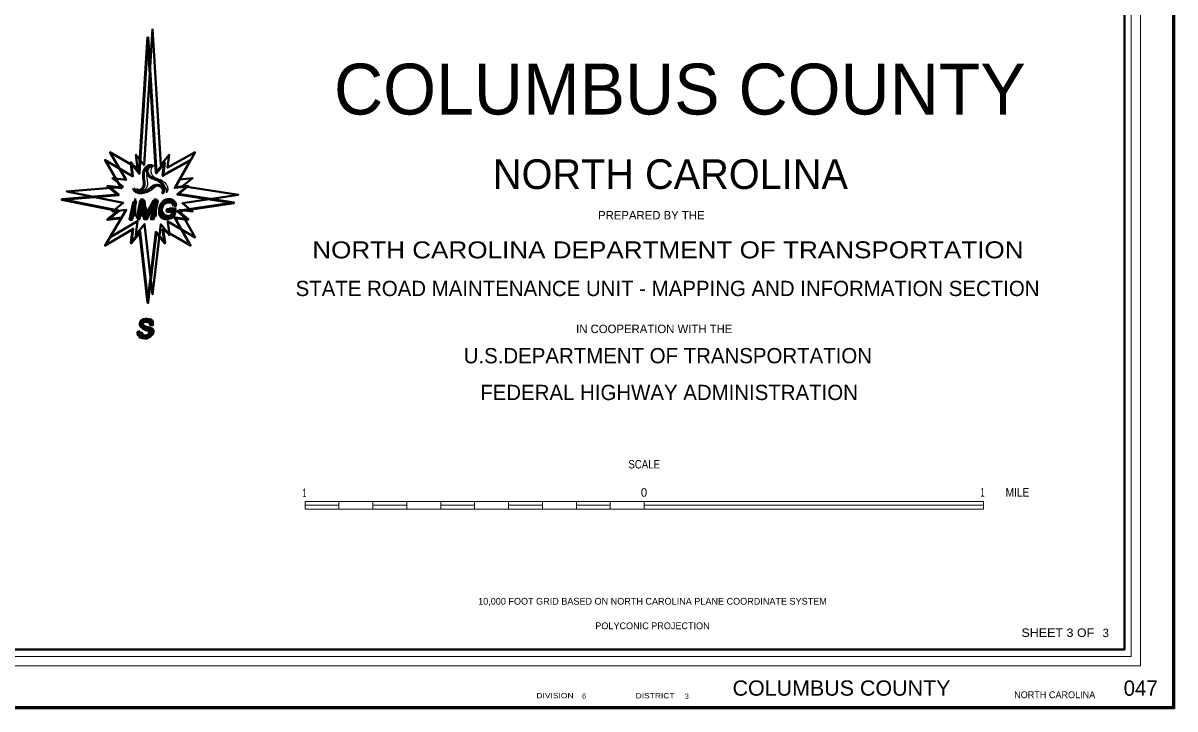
# Model space of a CAD drawing. Extents: x 597833 to 695717, y 25242 to 207127.
# Drawn here: x 672600 to 694463, y 150730 to 163749 of the extents above; entities that cross this region are included whole.
import ezdxf
from ezdxf.enums import TextEntityAlignment as Align

# ---------------------------------------------------------------- set-up
doc = ezdxf.new("R2010")
doc.units = 0
doc.header["$LTSCALE"] = 48
doc.header["$PDMODE"] = 32
doc.header["$PDSIZE"] = 24
doc.layers.add('1', color=7, linetype='Continuous', lineweight=13)
doc.layers.add('20', color=7, linetype='Continuous', lineweight=40)
doc.layers.add('12', color=7, linetype='Continuous')

msp = doc.modelspace()

# ---------------------------------------------------------------- hatches: boundary and pattern name
at = {"layer": '20'}
for points in [[(674700.39, 160364.09), (674740.64, 160364.09), (674668.01, 160020.72), (674627.76, 160020.72)], [(675460.77, 160277.91), (675499.98, 160285.76), (675492.14, 160317.15), (675479.81, 160341.82), (675461.89, 160360.88), (675445.08, 160373.21), (675422.67, 160382.18), (675395.78, 160387.78), (675368.89, 160390.03), (675342, 160387.78), (675320.71, 160384.42), (675298.3, 160375.45), (675270.29, 160360.88), (675250.12, 160346.3), (675231.07, 160322.76), (675217.63, 160300.33), (675200.82, 160268.94), (675188.5, 160225.21), (675187.37, 160179.24), (675190.74, 160136.64), (675198.58, 160105.24), (675215.39, 160078.34), (675242.28, 160054.79), (675265.81, 160042.46), (675293.82, 160034.61), (675320.71, 160031.25), (675348.72, 160033.49), (675387.94, 160042.46), (675421.55, 160053.67), (675459.65, 160076.09), (675487.66, 160214), (675337.52, 160212.88), (675329.67, 160173.64), (675435, 160171.39), (675421.55, 160104.12), (675396.9, 160089.55), (675366.65, 160078.34), (675340.88, 160074.97), (675318.47, 160073.85), (675296.06, 160077.22), (675271.41, 160088.43), (675256.84, 160098.52), (675242.28, 160110.85), (675229.95, 160136.64), (675224.35, 160159.06), (675224.35, 160185.97), (675229.95, 160218.48), (675241.16, 160253.24), (675255.72, 160288), (675273.65, 160308.18), (675299.42, 160329.48), (675330.79, 160342.94), (675348.72, 160347.42), (675373.37, 160350.78), (675395.78, 160349.66), (675418.19, 160340.69), (675442.84, 160321.63), (675451.8, 160307.06)], [(674821.88, 157892.98), (674779.3, 157882.89), (674781.54, 157851.5), (674791.63, 157824.59), (674808.43, 157802.17), (674825.24, 157788.71), (674844.29, 157778.62), (674874.54, 157771.9), (674898.07, 157768.53), (674940.65, 157770.78), (674969.78, 157778.62), (674998.91, 157795.44), (675020.2, 157814.5), (675035.89, 157841.41), (675040.37, 157861.59), (675040.37, 157879.53), (675039.25, 157897.47), (675031.41, 157915.41), (675015.72, 157933.35), (674996.67, 157945.68), (674963.06, 157960.26), (674927.2, 157975.95), (674889.11, 157993.89), (674872.3, 158008.47), (674862.22, 158029.77), (674862.22, 158044.35), (674867.82, 158058.92), (674881.26, 158072.37), (674904.79, 158083.59), (674928.32, 158086.95), (674955.21, 158085.83), (674976.5, 158079.1), (674998.91, 158065.65), (675012.36, 158048.83), (675017.96, 158033.13), (675021.32, 158015.19), (675062.78, 158018), (675057.18, 158041.54), (675049.33, 158067.33), (675034.77, 158089.75), (675023.56, 158102.09), (675004.51, 158115.54), (674977.62, 158123.39), (674946.25, 158127.87), (674923.84, 158125.63), (674890.23, 158123.39), (674870.06, 158115.54), (674843.17, 158095.36), (674829.72, 158078.54), (674820.76, 158053.88), (674820.76, 158030.33), (674826.36, 158007.91), (674843.17, 157981), (674871.18, 157958.57), (674901.43, 157942.88), (674939.53, 157924.94), (674968.66, 157910.36), (674991.07, 157893.55), (674997.79, 157874.49), (674996.67, 157857.67), (674986.59, 157838.61), (674972.02, 157826.27), (674956.33, 157817.3), (674938.41, 157810.58), (674911.52, 157809.46), (674886.87, 157811.7), (674866.7, 157819.55), (674846.53, 157828.52), (674834.2, 157839.73), (674826.36, 157853.18), (674820.76, 157868.88), (674820.76, 157881.21)]]:
    msp.add_hatch(color=256, dxfattribs=at).paths.add_polyline_path(points)

# ---------------------------------------------------------------- linework, layer by layer
at = {"layer": '1'}
msp.add_lwpolyline([(694463.15, 150729.53), (597832.51, 150729.53), (597832.51, 207126.57), (694463.15, 207126.57)], close=True, dxfattribs=at)
msp.add_point((694428.15, 150764.53), dxfattribs=at)
at = {"layer": '20', "lineweight": 13}
for p, q in [((677952.33, 154519.91), (677952.33, 154669.66)), ((677952.33, 154669.66), (684389.71, 154669.66)), ((677952.33, 154594.78), (678596.07, 154594.78)), ((678596.07, 154519.91), (678596.07, 154669.66)), ((679239.81, 154519.91), (679239.81, 154669.66)), ((679239.81, 154594.78), (679883.55, 154594.78)), ((679883.55, 154519.91), (679883.55, 154669.66)), ((680527.28, 154519.91), (680527.28, 154669.66)), ((680527.28, 154594.78), (681171.02, 154594.78)), ((681171.02, 154519.91), (681171.02, 154669.66)), ((681814.76, 154519.91), (681814.76, 154669.66)), ((681814.76, 154594.78), (682458.5, 154594.78)), ((682458.5, 154519.91), (682458.5, 154669.66)), ((683102.23, 154519.91), (683102.23, 154669.66)), ((683102.23, 154594.78), (683745.97, 154594.78)), ((683745.97, 154519.91), (683745.97, 154669.66)), ((684389.71, 154594.78), (690827.09, 154594.78)), ((677952.33, 154519.91), (684389.71, 154519.91))]:
    msp.add_line(p, q, dxfattribs=at)
at = {"layer": '20'}
for points in [[(597867.51, 207091.57), (694428.15, 207091.57), (694428.15, 150764.53), (597867.51, 150764.53)], [(601055.36, 205982.61), (693502.65, 205982.61), (693502.65, 151856.24), (601055.36, 151856.24)], [(675056.12, 163636.92), (674896.97, 161051.98), (674741.62, 161248.57), (674769.47, 160995.69), (674248.69, 161296.74), (674554.83, 160772.7), (674296.76, 160802.4), (674498.59, 160640.63), (673429.27, 160551.91), (674502.91, 160335.21), (674297.7, 160172.34), (674560.06, 160201.26), (674249.53, 159679.42), (674774.16, 159990.73), (674743.87, 159727.5), (674908.18, 159932.69), (675058.76, 158597.25), (675213.43, 159930.43), (675379.23, 159725.47), (675345.63, 159982.86), (675866.71, 159680.2), (675571.11, 160202.64), (675818.44, 160174.19), (675625.36, 160328.94), (676687.5, 160489.35), (675627.5, 160653.6), (675817.84, 160804.65), (675576.05, 160778.01), (675866, 161297.58), (675343.8, 161007.31), (675371.66, 161249.51), (675217.73, 161057.45)]]:
    msp.add_lwpolyline(points, close=True, dxfattribs=at)
at = {"layer": '20', "lineweight": 13}
msp.add_lwpolyline([(600746.17, 206308.07), (600746.17, 151546.96), (600924.73, 151725.64), (600924.73, 206113.24), (693633.25, 206113.24), (693633.25, 151725.64), (600924.73, 151725.64), (600746.17, 151546.96), (693811.83, 151546.96), (693811.83, 206308.07)], close=True, dxfattribs=at)
at = {"layer": '20', "lineweight": 53}
for points in [[(674966.48, 163484.44), (674807.33, 160899.5), (674651.98, 161096.09), (674679.84, 160843.21), (674159.05, 161144.25), (674465.19, 160620.22), (674207.12, 160649.91), (674408.96, 160488.14), (673339.63, 160399.43), (674413.27, 160182.73), (674208.06, 160019.86), (674470.43, 160048.77), (674159.9, 159526.94), (674684.52, 159838.25), (674654.24, 159575.01), (674818.54, 159780.21), (674969.13, 158444.77), (675123.8, 159777.94), (675289.59, 159572.99), (675256, 159830.38), (675777.08, 159527.71), (675481.47, 160050.16), (675728.8, 160021.71), (675535.73, 160176.46), (676597.86, 160336.87), (675537.86, 160501.11), (675728.2, 160652.17), (675486.41, 160625.53), (675776.37, 161145.1), (675254.16, 160854.83), (675282.02, 161097.03), (675128.09, 160904.97)], [(674700.39, 160364.09), (674740.64, 160364.09), (674668.01, 160020.72), (674627.76, 160020.72)], [(674763.49, 160032.57), (674803.61, 160032.57), (674846.12, 160250.08), (674863.04, 160336.34), (674873.38, 160251.7), (674900.29, 160032.57), (674944.26, 160032.57), (675064.66, 160258.54), (675084.48, 160297.33), (675109.47, 160336.34), (675073.54, 160197.66), (675034.75, 160032.57), (675075.21, 160032.57), (675149.17, 160375.95), (675083.16, 160375.95), (674970.79, 160164.93), (674932.68, 160086.83), (674925.37, 160153.05), (674898.03, 160375.95), (674830.65, 160375.95)], [(675460.77, 160277.91), (675499.98, 160285.76), (675492.14, 160317.15), (675479.81, 160341.82), (675461.89, 160360.88), (675445.08, 160373.21), (675422.67, 160382.18), (675395.78, 160387.78), (675368.89, 160390.03), (675342, 160387.78), (675320.71, 160384.42), (675298.3, 160375.45), (675270.29, 160360.88), (675250.12, 160346.3), (675231.07, 160322.76), (675217.63, 160300.33), (675200.82, 160268.94), (675188.5, 160225.21), (675187.37, 160179.24), (675190.74, 160136.64), (675198.58, 160105.24), (675215.39, 160078.34), (675242.28, 160054.79), (675265.81, 160042.46), (675293.82, 160034.61), (675320.71, 160031.25), (675348.72, 160033.49), (675387.94, 160042.46), (675421.55, 160053.67), (675459.65, 160076.09), (675487.66, 160214), (675337.52, 160212.88), (675329.67, 160173.64), (675435, 160171.39), (675421.55, 160104.12), (675396.9, 160089.55), (675366.65, 160078.34), (675340.88, 160074.97), (675318.47, 160073.85), (675296.06, 160077.22), (675271.41, 160088.43), (675256.84, 160098.52), (675242.28, 160110.85), (675229.95, 160136.64), (675224.35, 160159.06), (675224.35, 160185.97), (675229.95, 160218.48), (675241.16, 160253.24), (675255.72, 160288), (675273.65, 160308.18), (675299.42, 160329.48), (675330.79, 160342.94), (675348.72, 160347.42), (675373.37, 160350.78), (675395.78, 160349.66), (675418.19, 160340.69), (675442.84, 160321.63), (675451.8, 160307.06)], [(674821.88, 157892.98), (674779.3, 157882.89), (674781.54, 157851.5), (674791.63, 157824.59), (674808.43, 157802.17), (674825.24, 157788.71), (674844.29, 157778.62), (674874.54, 157771.9), (674898.07, 157768.53), (674940.65, 157770.78), (674969.78, 157778.62), (674998.91, 157795.44), (675020.2, 157814.5), (675035.89, 157841.41), (675040.37, 157861.59), (675040.37, 157879.53), (675039.25, 157897.47), (675031.41, 157915.41), (675015.72, 157933.35), (674996.67, 157945.68), (674963.06, 157960.26), (674927.2, 157975.95), (674889.11, 157993.89), (674872.3, 158008.47), (674862.22, 158029.77), (674862.22, 158044.35), (674867.82, 158058.92), (674881.26, 158072.37), (674904.79, 158083.59), (674928.32, 158086.95), (674955.21, 158085.83), (674976.5, 158079.1), (674998.91, 158065.65), (675012.36, 158048.83), (675017.96, 158033.13), (675021.32, 158015.19), (675062.78, 158018), (675057.18, 158041.54), (675049.33, 158067.33), (675034.77, 158089.75), (675023.56, 158102.09), (675004.51, 158115.54), (674977.62, 158123.39), (674946.25, 158127.87), (674923.84, 158125.63), (674890.23, 158123.39), (674870.06, 158115.54), (674843.17, 158095.36), (674829.72, 158078.54), (674820.76, 158053.88), (674820.76, 158030.33), (674826.36, 158007.91), (674843.17, 157981), (674871.18, 157958.57), (674901.43, 157942.88), (674939.53, 157924.94), (674968.66, 157910.36), (674991.07, 157893.55), (674997.79, 157874.49), (674996.67, 157857.67), (674986.59, 157838.61), (674972.02, 157826.27), (674956.33, 157817.3), (674938.41, 157810.58), (674911.52, 157809.46), (674886.87, 157811.7), (674866.7, 157819.55), (674846.53, 157828.52), (674834.2, 157839.73), (674826.36, 157853.18), (674820.76, 157868.88), (674820.76, 157881.21)]]:
    msp.add_lwpolyline(points, close=True, dxfattribs=at)
for points in [[(674887.17, 160896.11), (674889.18, 160909.08), (674891.79, 160920.15), (674895.56, 160932.09), (674902.29, 160951.19), (674906.39, 160961.81), (674911.97, 160970.7), (674919.4, 160981.9), (674926.45, 160992.29), (674933.34, 161001.41), (674941.02, 161008.93), (674950.29, 161016.38), (674961.67, 161025.31), (674970.84, 161030.8), (674984.5, 161037.7), (674996.2, 161042.22), (675012.17, 161045.87), (675021.92, 161047), (675032.24, 161046.94), (675042.47, 161045.54), (675047.34, 161043.65), (675043.66, 161041.83), (675038.51, 161040.97), (675033.24, 161040.89), (675024.35, 161040.16), (675018.32, 161037.98), (675011.02, 161034.89), (675003.49, 161030.83), (674996.59, 161025.77), (674991.72, 161021.41), (674984.83, 161014.13), (674978.66, 161006.67), (674973.23, 160999.27), (674968.38, 160991.29), (674964.16, 160982.2), (674960.99, 160972.78), (674958.52, 160962.33), (674957.21, 160954.87), (674956.49, 160946.01), (674957.53, 160936.62), (674958.83, 160927.79), (674960.08, 160916.42), (674961.29, 160909.76), (674965.21, 160897.73), (674971.21, 160884.29), (674976.51, 160874.09), (674981.43, 160865.14), (674988.25, 160855.18), (674996.83, 160846.61), (675008.47, 160836.75), (675021.59, 160826.59), (675033.23, 160819.22), (675045.19, 160813.28), (675068.34, 160803.26), (675084.14, 160796.67), (675098.51, 160790.8), (675108.35, 160786.98), (675121.47, 160781.96), (675135.19, 160776.48), (675150.41, 160769.9), (675160.67, 160764.65), (675170.19, 160758.98), (675178.93, 160753.54), (675193.12, 160744.14), (675204.73, 160735.7), (675212.57, 160729.38), (675222.73, 160719.85), (675231.65, 160710.11), (675240.24, 160700.15), (675246.77, 160692.72), (675251.59, 160686.24), (675257.81, 160673.79), (675262.69, 160664), (675267.66, 160653.92), (675271.86, 160644.85), (675274.57, 160635.01), (675276.65, 160620.05), (675278.33, 160608.67), (675278.97, 160599.27), (675278.51, 160590.06), (675277.92, 160578.77), (675276.67, 160570.91), (675272.49, 160557.07), (675267.17, 160544.51), (675262.7, 160536.69), (675256.89, 160528.54), (675252.14, 160523.95), (675252.64, 160527.65), (675255.63, 160534.74), (675259.06, 160542.44), (675261.06, 160550.98), (675262.27, 160560.13), (675262.5, 160568.28), (675261.57, 160576.33), (675259.37, 160585.88), (675254.56, 160599.94), (675247.67, 160614.89), (675241.76, 160624.14), (675233.81, 160633.54), (675225.83, 160641.13), (675218.77, 160647)], [(674698.75, 160607.03), (674700.24, 160605.51), (674701.88, 160603.6), (674703.42, 160601.62), (674705.01, 160599.45), (674707.07, 160596.58), (674708.82, 160594.23), (674710.53, 160592.07), (674712.6, 160589.74), (674714.22, 160588.17), (674715.97, 160586.7), (674718.63, 160584.54), (674721.99, 160581.91), (674724.54, 160580.03), (674727.16, 160578.24), (674730.94, 160575.94), (674733.57, 160574.56), (674737.44, 160572.85), (674742.9, 160570.86), (674745.91, 160569.94), (674751.47, 160568.5), (674756.6, 160567.43), (674759.98, 160566.82), (674765.77, 160565.91), (674770, 160565.38), (674775.16, 160564.91), (674780.62, 160564.67), (674783.92, 160564.68), (674786.95, 160564.8), (674790.46, 160565.08), (674793.34, 160565.41), (674795.77, 160565.77), (674799.47, 160566.45), (674802.97, 160567.23), (674806.01, 160568.01), (674808.72, 160568.79), (674812.36, 160569.96), (674816.6, 160571.47), (674819.4, 160572.53), (674821.92, 160573.53), (674824.81, 160574.8), (674828.09, 160576.45), (674831.08, 160578.26), (674833.51, 160580), (674836.11, 160582), (674838.57, 160583.9), (674843.02, 160587.3), (674848.33, 160591.31), (674852.58, 160594.54), (674854.95, 160596.36), (674857.18, 160598.31), (674859.61, 160600.78), (674861.93, 160603.4), (674864.93, 160606.95), (674868.43, 160611.25), (674871.52, 160615.26), (674873.89, 160618.48), (674875.97, 160621.43), (674878.28, 160624.83), (674879.83, 160627.19), (674883.46, 160632.93), (674885.8, 160636.89), (674888.85, 160642.66), (674890.67, 160646.65), (674891.8, 160649.48), (674893, 160652.96), (674894.25, 160657.48), (674895.5, 160662.79), (674896.3, 160666.57), (674897.32, 160672.06), (674898.31, 160678.15), (674899.2, 160684.32), (674899.68, 160688.11), (674899.92, 160691.33), (674900.19, 160695.53), (674900.44, 160701), (674900.53, 160706.68), (674900.38, 160712.41), (674899.96, 160717.88), (674899.45, 160722.82), (674898.5, 160731.43), (674897.5, 160739.99), (674896.57, 160747.52), (674895.98, 160752.34), (674895.1, 160759.45), (674894.72, 160762.55), (674893.82, 160769.48), (674892.59, 160778.28), (674890.95, 160788.82), (674889.26, 160799.29), (674887.76, 160808.98), (674886.39, 160818.2), (674885.11, 160827.48), (674884.16, 160835.66), (674883.85, 160843.1), (674883.98, 160850.91), (674884.42, 160860.57), (674884.84, 160869.31), (674885.44, 160878.31), (674886.28, 160887.99), (674887.17, 160896.11)], [(675218.77, 160647), (675206.61, 160654.07), (675196.54, 160657.9), (675184.16, 160663.64), (675174, 160666.41), (675165.75, 160667.8), (675149.28, 160669.62), (675138.3, 160670.23), (675122.48, 160669.91), (675114.94, 160668.68), (675093.51, 160661.65), (675081.03, 160656.68), (675071.1, 160651.77), (675061.12, 160645.98), (675048.14, 160636.95), (675034.77, 160627.16), (675017.02, 160613.94), (675000.75, 160601.2), (674983.56, 160587.03), (674971.98, 160577.85), (674962.39, 160570.68), (674951.46, 160563.86), (674934.96, 160555.12), (674919.75, 160547.54), (674907.44, 160542), (674896.9, 160537.89), (674885.43, 160534.35), (674871.4, 160531.19), (674851.98, 160527.46), (674840.76, 160525.57), (674826.87, 160526.32), (674806.89, 160527.62), (674794.43, 160528.72), (674785.35, 160530.91), (674772.21, 160535.96), (674763.01, 160539.61), (674753.3, 160543.96), (674741.8, 160551.47), (674729.84, 160559.71), (674721.5, 160567.63), (674712.19, 160578.86), (674707.29, 160586.39), (674702.29, 160596.05), (674699.63, 160602.93), (674698.75, 160607.03)]]:
    msp.add_lwpolyline(points, dxfattribs=at)
at = {"layer": '20', "lineweight": 25}
for points in [[(674955.25, 160896.4), (674957.25, 160909.36), (674959.87, 160920.43), (674963.63, 160932.38), (674970.37, 160951.48), (674974.47, 160962.09), (674980.49, 160972.46), (674986.88, 160981.7), (674994.52, 160992.58), (675001.41, 161001.7), (675009.1, 161009.22), (675018.36, 161016.67), (675029.74, 161025.6), (675038.92, 161031.09), (675052.58, 161037.99), (675064.27, 161042.51), (675080.24, 161046.16), (675089.99, 161047.29), (675100.32, 161047.23), (675110.54, 161045.82), (675115.41, 161043.94), (675112.39, 161043.27), (675107.24, 161042.42), (675100.22, 161041.78), (675092.05, 161039.65), (675086.4, 161038.26), (675079.1, 161035.18), (675071.56, 161031.12), (675064.67, 161026.06), (675059.8, 161021.7), (675052.9, 161014.42), (675046.73, 161006.95), (675041.31, 160999.56), (675036.46, 160991.58), (675032.23, 160982.49), (675029.06, 160973.07), (675026.6, 160962.62), (675025.28, 160955.16), (675024.9, 160947.57), (675025.61, 160936.91), (675026.68, 160927.84), (675028.16, 160916.71), (675029.37, 160910.05), (675033.29, 160898.02), (675039.28, 160884.58), (675044.59, 160874.38), (675049.51, 160865.43), (675056.33, 160855.46), (675064.91, 160846.89), (675076.54, 160837.04), (675101.31, 160819.51), (675113.27, 160813.57), (675136.41, 160803.55), (675152.22, 160796.96), (675166.59, 160791.09), (675189.54, 160782.25), (675203.26, 160776.77), (675218.48, 160770.19), (675228.74, 160764.93), (675238.27, 160759.27), (675247.01, 160753.83), (675261.2, 160744.43), (675272.8, 160735.99), (675280.65, 160729.67), (675290.81, 160720.14), (675308.32, 160700.43), (675314.84, 160693.01), (675319.67, 160686.53), (675326.18, 160676.14), (675331.51, 160666.9), (675336.12, 160655.52), (675339.93, 160645.14), (675342.64, 160635.3), (675344.72, 160620.33), (675346.4, 160608.96), (675347.05, 160599.56), (675346.58, 160590.35), (675346, 160579.06), (675344.74, 160571.2), (675340.57, 160557.36), (675335.25, 160544.8), (675330.78, 160536.97), (675324.97, 160528.82), (675320.22, 160524.23), (675320.71, 160527.94), (675323.7, 160535.03), (675327.14, 160542.73), (675329.14, 160551.27), (675330.34, 160560.42), (675330.58, 160568.57), (675329.64, 160576.61), (675327.45, 160586.17), (675322.63, 160600.23), (675315.75, 160615.18), (675309.84, 160624.43), (675301.89, 160633.83), (675293.9, 160641.42), (675286.85, 160647.28)], [(674766.82, 160607.32), (674768.32, 160605.8), (674769.96, 160603.89), (674771.49, 160601.91), (674773.09, 160599.74), (674775.15, 160596.87), (674776.89, 160594.51), (674778.6, 160592.36), (674780.68, 160590.03), (674782.3, 160588.46), (674784.05, 160586.98), (674786.71, 160584.82), (674790.07, 160582.19), (674792.62, 160580.32), (674795.23, 160578.53), (674799.02, 160576.23), (674801.65, 160574.84), (674805.52, 160573.13), (674810.98, 160571.15), (674813.98, 160570.23), (674819.55, 160568.79), (674824.67, 160567.72), (674828.06, 160567.1), (674833.84, 160566.2), (674838.07, 160565.66), (674843.23, 160565.2), (674848.7, 160564.96), (674852, 160564.97), (674855.03, 160565.09), (674858.54, 160565.36), (674861.42, 160565.7), (674863.85, 160566.06), (674867.55, 160566.74), (674871.04, 160567.51), (674874.09, 160568.3), (674876.79, 160569.08), (674880.44, 160570.25), (674884.67, 160571.76), (674887.48, 160572.81), (674889.99, 160573.82), (674892.89, 160575.09), (674896.16, 160576.74), (674899.15, 160578.54), (674901.58, 160580.29), (674904.19, 160582.29), (674906.64, 160584.19), (674911.1, 160587.59), (674916.4, 160591.6), (674920.66, 160594.82), (674923.03, 160596.65), (674925.26, 160598.59), (674927.69, 160601.07), (674930, 160603.69), (674933.01, 160607.24), (674936.51, 160611.53), (674939.59, 160615.54), (674941.96, 160618.77), (674944.04, 160621.72), (674946.35, 160625.12), (674947.91, 160627.47), (674951.54, 160633.22), (674953.87, 160637.18), (674956.93, 160642.95), (674958.75, 160646.94), (674959.88, 160649.77), (674961.07, 160653.25), (674962.32, 160657.77), (674963.58, 160663.08), (674964.37, 160666.86), (674965.39, 160672.35), (674966.38, 160678.44), (674967.28, 160684.61), (674967.76, 160688.4), (674968, 160691.61), (674968.27, 160695.82), (674968.52, 160701.29), (674968.61, 160706.97), (674968.46, 160712.7), (674968.03, 160718.17), (674967.53, 160723.11), (674966.58, 160731.72), (674965.57, 160740.28), (674964.65, 160747.81), (674964.05, 160752.63), (674963.18, 160759.74), (674962.79, 160762.84), (674961.9, 160769.77), (674960.67, 160778.57), (674959.03, 160789.11), (674957.34, 160799.58), (674955.84, 160809.26), (674954.46, 160818.49), (674953.19, 160827.76), (674952.24, 160835.95), (674951.92, 160843.39), (674952.06, 160851.2), (674952.49, 160860.86), (674952.92, 160869.6), (674953.51, 160878.6), (674954.35, 160888.28), (674955.25, 160896.4)], [(675286.85, 160647.28), (675274.69, 160654.36), (675263.29, 160660.15), (675252.23, 160663.92), (675242.08, 160666.7), (675233.83, 160668.09), (675217.35, 160669.91), (675206.37, 160670.51), (675190.56, 160670.2), (675183.02, 160668.97), (675161.59, 160661.94), (675149.1, 160656.97), (675139.18, 160652.06), (675129.2, 160646.27), (675116.22, 160637.24), (675102.84, 160627.45), (675085.09, 160614.23), (675068.83, 160601.49), (675051.64, 160587.32), (675040.06, 160578.13), (675030.47, 160570.97), (675019.54, 160564.15), (675003.04, 160555.4), (674987.82, 160547.83), (674975.51, 160542.29), (674964.98, 160538.18), (674953.51, 160534.64), (674939.48, 160531.48), (674920.06, 160527.75), (674908.84, 160525.86), (674893.84, 160525.83), (674873.86, 160527.12), (674862.5, 160529.01), (674853.42, 160531.2), (674840.28, 160536.25), (674831.09, 160539.9), (674821.37, 160544.25), (674809.88, 160551.76), (674797.92, 160560), (674789.58, 160567.92), (674780.27, 160579.14), (674775.37, 160586.68), (674770.36, 160596.34), (674767.71, 160603.22), (674766.82, 160607.32)]]:
    msp.add_lwpolyline(points, dxfattribs=at)
at = {"layer": '20', "lineweight": 13}
for points in [[(684389.71, 154519.91), (690827.09, 154519.91), (690827.09, 154669.66)], [(684389.71, 154519.91), (684389.71, 154669.66), (690827.09, 154669.66)]]:
    msp.add_lwpolyline(points, dxfattribs=at)

# ---------------------------------------------------------------- texts
at = {"layer": '12'}
msp.add_text('    COLUMBUS COUNTY   ', height=965.6, dxfattribs=at).set_placement((684887.05, 162012.98), align=Align.CENTER)
for s, height, rotation, p in [('NORTH CAROLINA', 563.3, 0.007, (684887.09, 160599.21)), ('PREPARED BY THE', 161, 0.006, (684524.3, 160021.42)), ('STATE ROAD MAINTENANCE UNIT - MAPPING AND INFORMATION SECTION', 289.7, 0.002, (684833.21, 158567)), ('IN COOPERATION WITH THE', 161, 0.007, (684579.98, 157863.66)), ('U.S.DEPARTMENT OF TRANSPORTATION', 289.7, 0.006, (684838, 157290.66)), ('FEDERAL HIGHWAY ADMINISTRATION', 289.7, 0.006, (684861.7, 156592.79))]:
    msp.add_text(s, height=height, rotation=rotation, dxfattribs=at).set_placement(p, align=Align.CENTER)
at = {"layer": '12', "width": 1.15}
msp.add_text('NORTH CAROLINA DEPARTMENT OF TRANSPORTATION', height=321.8, rotation=0.007, dxfattribs=at).set_placement((684839.5, 159283.13), align=Align.CENTER)
at = {"layer": '20'}
for s, height, p in [('IMG', 350, (674660.59, 160074.05)), ('S', 350, (674808.21, 157795.42)), (' 6', 100, (683172.21, 150924.24)), (' 3', 100, (685121.94, 150920.78)), ('NORTH CAROLINA', 128.7, (691410.92, 150934.38))]:
    msp.add_text(s, height=height, dxfattribs=at).set_placement(p)
for s, height, width, p in [('SCALE', 161, 0.85, (684389.5, 155294.62)), ('1', 161, 0.5, (677940.84, 154750.29)), ('1', 161, 0.5, (690811.5, 154761.24)), ('MILE', 161, 0.9, (691473.88, 154761.42)), ('SHEET 3 OF', 160.9, 1.1, (692240.51, 152096.55)), ('COLUMBUS COUNTY    ', 289.7, 1.05, (688359.97, 150981.83)), ('DIVISION', 100, 1.2, (682696.49, 150933.48)), ('DISTRICT', 100, 1.2, (684596.85, 150931.18))]:
    msp.add_text(s, height=height, dxfattribs=dict(at, width=width)).set_placement(p, align=Align.CENTER)
for s, height, p in [('0', 161, (684385.81, 154758.59)), ('3  ', 160.9, (693208.62, 152092.64)), ('047', 289.7, (693812.28, 150980.49))]:
    msp.add_text(s, height=height, dxfattribs=at).set_placement(p, align=Align.CENTER)
for s, rotation, p in [('10,000 FOOT GRID BASED ON NORTH CAROLINA PLANE COORDINATE SYSTEM', 359.995, (684546.85, 152709.46)), ('POLYCONIC PROJECTION', 0.001, (684547.01, 152243.69))]:
    msp.add_text(s, height=128.7, rotation=rotation, dxfattribs=at).set_placement(p, align=Align.CENTER)

doc.saveas('drawing.dxf')
